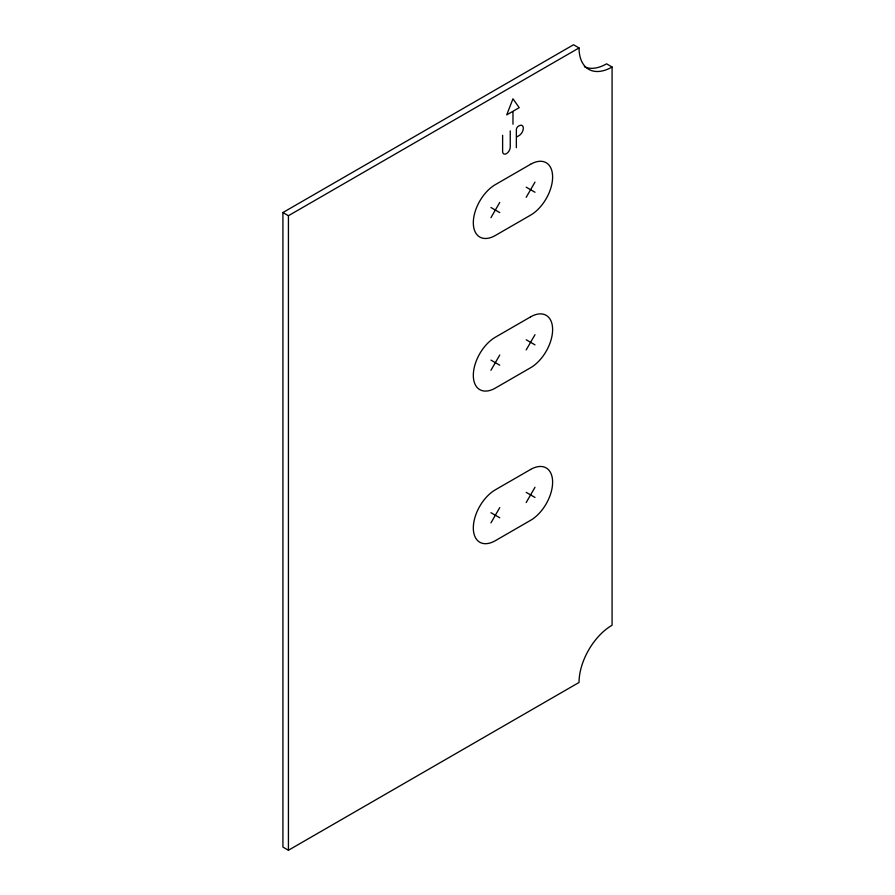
<?xml version="1.0" encoding="UTF-8"?>
<svg xmlns="http://www.w3.org/2000/svg" width="895" height="895" viewBox="0 0 895 895"><rect width="100%" height="100%" fill="white"/><g stroke="black" fill="none" stroke-linecap="round" stroke-linejoin="round"><path stroke-width="1.34" d="M490.941 217.686L499.757 202.427M526.182 197.347L534.997 182.088M490.941 370.284L499.757 355.024M526.182 349.934L534.997 334.674M490.941 522.87L499.757 507.61M526.182 502.531L534.997 487.272M282.921 212.54L573.538 44.75L579.043 47.927A46.719 26.973 -60 0 0 612.079 67.002L612.079 625.236A46.719 26.973 -60 0 0 579.043 682.46L288.425 850.25L282.921 847.073L282.921 212.54L288.425 215.717L579.043 47.927M512.533 111.528L506.727 114.873L512.969 98.797L519.212 107.668L512.969 111.271L512.969 124.226M516.795 136.901L519.066 135.593A6.008 3.468 -60 0 0 523.318 128.242A6.008 3.468 -60 0 0 519.066 125.792L518.429 126.161A2.92 1.689 -60 0 0 516.359 129.741L516.359 147.697M612.079 67.002L606.575 63.825A46.719 26.973 -60 0 1 584.368 66.745M526.182 187.167L534.997 192.257M490.941 207.517L499.757 212.607M526.182 339.764L534.997 344.855M490.941 360.114L499.757 365.194M526.182 492.362L534.997 497.441M490.941 512.701L499.757 517.791M510.239 130.883L510.239 147.06A5.392 3.11 -60 0 1 506.436 153.649A5.392 3.11 -60 0 1 502.621 151.456L502.621 135.29M288.425 215.717L288.425 850.25M530.59 164.277L495.349 184.627A31.146 17.978 -60 0 0 473.321 222.777A31.146 17.978 -60 0 0 495.349 235.486L530.59 215.147A31.146 17.978 -60 0 0 552.618 176.997A31.146 17.978 -60 0 0 530.59 164.277M530.59 316.875L495.349 337.225A31.146 17.978 -60 0 0 473.321 375.363A31.146 17.978 -60 0 0 495.349 388.083L530.59 367.744A31.146 17.978 -60 0 0 552.618 329.595A31.146 17.978 -60 0 0 530.59 316.875M530.59 469.472L495.349 489.811A31.146 17.978 -60 0 0 473.321 527.961A31.146 17.978 -60 0 0 495.349 540.681L530.59 520.331A31.146 17.978 -60 0 0 552.618 482.181A31.146 17.978 -60 0 0 530.59 469.472"/></g></svg>
